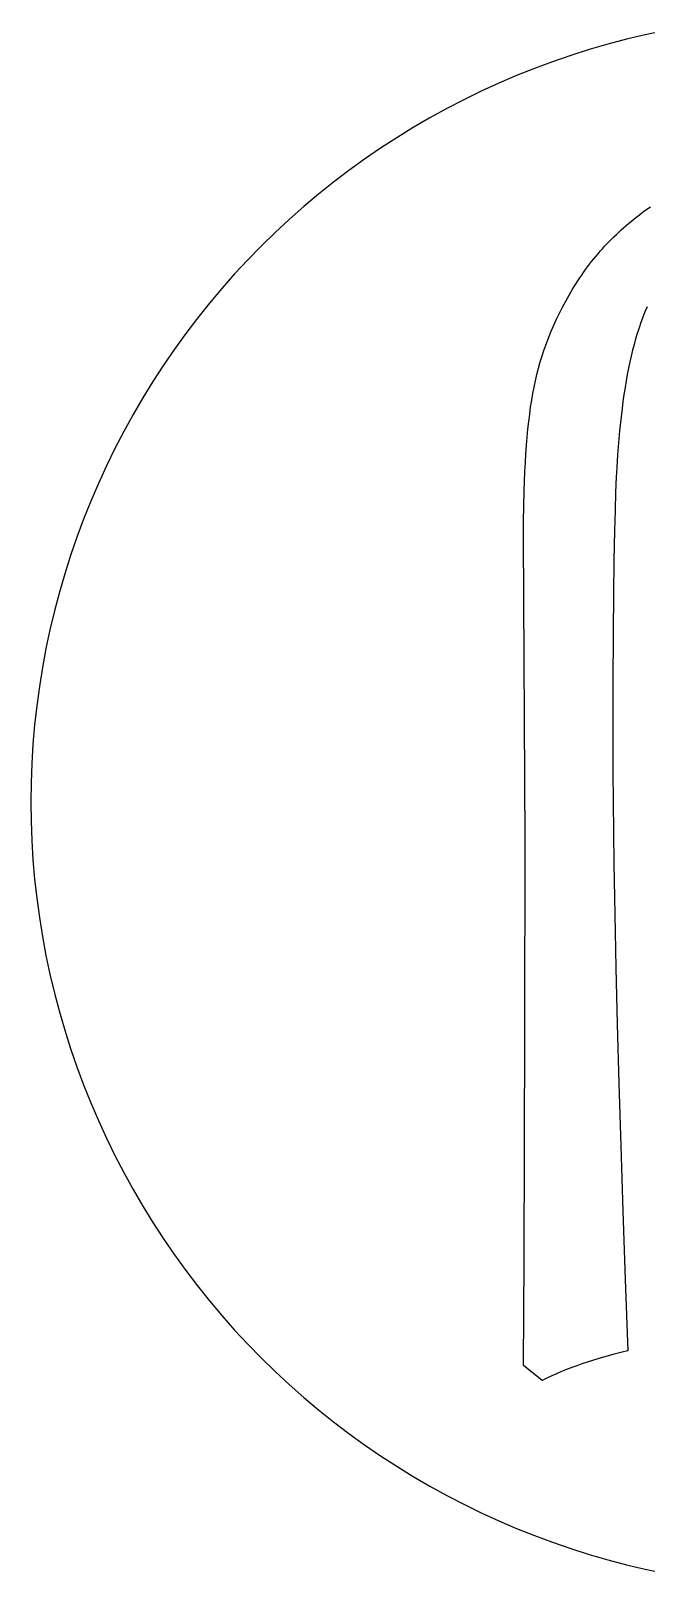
# Model space of a CAD drawing. Header units: metres. Extents: x -40 to 40, y -130 to 40.
# Drawn here: x -40 to -8.7, y -129.2 to -50.8 of the extents above; entities that cross this region are included whole.
import ezdxf

# ---------------------------------------------------------------- set-up
doc = ezdxf.new("R2010")
doc.units = ezdxf.units.M

msp = doc.modelspace()

# ---------------------------------------------------------------- linework, layer by layer
for p, q in [((-8.76404, -50.9719), (-9.71919, -51.1988)), ((-7.8036, -50.7686), (-8.76404, -50.9719)), ((-11.6114, -51.7224), (-12.5473, -52.0189)), ((-10.6685, -51.449), (-11.6114, -51.7224)), ((-9.71919, -51.1988), (-10.6685, -51.449)), ((-13.4756, -52.3382), (-14.3958, -52.6803)), ((-12.5473, -52.0189), (-13.4756, -52.3382)), ((-15.3073, -53.0448), (-16.2096, -53.4316)), ((-14.3958, -52.6803), (-15.3073, -53.0448)), ((-17.1022, -53.8404), (-17.9845, -54.271)), ((-16.2096, -53.4316), (-17.1022, -53.8404)), ((-18.8559, -54.7232), (-19.7159, -55.1965)), ((-17.9845, -54.271), (-18.8559, -54.7232)), ((-20.5641, -55.6909), (-21.3999, -56.2059)), ((-19.7159, -55.1965), (-20.5641, -55.6909)), ((-21.3999, -56.2059), (-22.2228, -56.7412)), ((-22.2228, -56.7412), (-23.0323, -57.2966)), ((-23.828, -57.8717), (-24.6093, -58.4662)), ((-23.0323, -57.2966), (-23.828, -57.8717)), ((-24.6093, -58.4662), (-25.3757, -59.0796)), ((-25.3757, -59.0796), (-26.1269, -59.7117)), ((-26.8624, -60.362), (-27.5816, -61.0301)), ((-26.1269, -59.7117), (-26.8624, -60.362)), ((-9.46469, -60.4428), (-9.33153, -60.3343)), ((-9.33153, -60.3343), (-9.19678, -60.2273)), ((-9.19678, -60.2273), (-9.06044, -60.1218)), ((-9.06044, -60.1218), (-8.92252, -60.0177)), ((-8.92252, -60.0177), (-8.783, -59.915)), ((-8.783, -59.915), (-8.50122, -59.715)), ((-27.5816, -61.0301), (-28.2843, -61.7157)), ((-10.3524, -61.2423), (-10.2303, -61.1238)), ((-10.2303, -61.1238), (-10.1067, -61.0067)), ((-10.1067, -61.0067), (-9.98148, -60.891)), ((-9.98148, -60.891), (-9.85466, -60.7768)), ((-9.85466, -60.7768), (-9.72626, -60.664)), ((-9.72626, -60.664), (-9.59627, -60.5527)), ((-9.59627, -60.5527), (-9.46469, -60.4428)), ((-28.2843, -61.7157), (-28.9699, -62.4184)), ((-11.1624, -62.1127), (-11.0514, -61.9841)), ((-11.0514, -61.9841), (-10.9389, -61.8568)), ((-10.9389, -61.8568), (-10.8248, -61.731)), ((-10.8248, -61.731), (-10.709, -61.6067)), ((-10.709, -61.6067), (-10.5918, -61.4838)), ((-10.5918, -61.4838), (-10.4729, -61.3624)), ((-10.4729, -61.3624), (-10.3524, -61.2423)), ((-28.9699, -62.4184), (-29.638, -63.1376)), ((-11.6933, -62.7778), (-11.5903, -62.6419)), ((-11.5903, -62.6419), (-11.4857, -62.5074)), ((-11.4857, -62.5074), (-11.3795, -62.3744)), ((-11.3795, -62.3744), (-11.2717, -62.2429)), ((-11.2717, -62.2429), (-11.1624, -62.1127)), ((-29.638, -63.1376), (-30.2883, -63.8731)), ((-12.278, -63.6236), (-12.1846, -63.479)), ((-12.1846, -63.479), (-12.0895, -63.3359)), ((-12.0895, -63.3359), (-11.9928, -63.1942)), ((-11.9928, -63.1942), (-11.8946, -63.054)), ((-11.8946, -63.054), (-11.7947, -62.9152)), ((-11.7947, -62.9152), (-11.6933, -62.7778)), ((-30.2883, -63.8731), (-30.9204, -64.6243)), ((-12.8046, -64.5167), (-12.636, -64.2158)), ((-12.636, -64.2158), (-12.4603, -63.9171)), ((-12.4603, -63.9171), (-12.3699, -63.7696)), ((-12.3699, -63.7696), (-12.278, -63.6236)), ((-30.9204, -64.6243), (-31.5338, -65.3907)), ((-13.2677, -65.4288), (-13.1205, -65.1232)), ((-13.1205, -65.1232), (-12.9661, -64.8192)), ((-12.9661, -64.8192), (-12.8046, -64.5167)), ((-8.77507, -65.0706), (-8.88011, -65.3376)), ((-8.66495, -64.8071), (-8.77507, -65.0706)), ((-31.5338, -65.3907), (-32.1283, -66.172)), ((-13.5407, -66.0448), (-13.4078, -65.736)), ((-13.4078, -65.736), (-13.2677, -65.4288)), ((-9.07497, -65.8821), (-9.16476, -66.1597)), ((-8.98009, -65.6081), (-9.07497, -65.8821)), ((-8.88011, -65.3376), (-8.98009, -65.6081)), ((-32.1283, -66.172), (-32.7034, -66.9677)), ((-13.8968, -66.9807), (-13.7853, -66.6671)), ((-13.7853, -66.6671), (-13.6666, -66.3552)), ((-13.6666, -66.3552), (-13.5407, -66.0448)), ((-9.24947, -66.4408), (-9.3291, -66.7254)), ((-9.16476, -66.1597), (-9.24947, -66.4408)), ((-32.7034, -66.9677), (-33.2588, -67.7772)), ((-14.0985, -67.6126), (-14.0013, -67.2958)), ((-14.0013, -67.2958), (-13.8968, -66.9807)), ((-9.47552, -67.3105), (-9.54419, -67.6152)), ((-9.40392, -67.0141), (-9.47552, -67.3105)), ((-9.3291, -66.7254), (-9.40392, -67.0141)), ((-33.2588, -67.7772), (-33.7941, -68.6001)), ((-14.3476, -68.5723), (-14.2717, -68.2508)), ((-14.2717, -68.2508), (-14.1887, -67.9309)), ((-14.1887, -67.9309), (-14.0985, -67.6126)), ((-9.67271, -68.25), (-9.73256, -68.58)), ((-9.60992, -67.9284), (-9.67271, -68.25)), ((-9.54419, -67.6152), (-9.60992, -67.9284)), ((-33.7941, -68.6001), (-34.3091, -69.4359)), ((-14.478, -69.22), (-14.4164, -68.8953)), ((-14.4164, -68.8953), (-14.3476, -68.5723)), ((-9.78947, -68.9184), (-9.84346, -69.2652)), ((-9.73256, -68.58), (-9.78947, -68.9184)), ((-34.3091, -69.4359), (-34.8035, -70.2841)), ((-14.5869, -69.8999), (-14.5342, -69.5527)), ((-14.5342, -69.5527), (-14.478, -69.22)), ((-9.89449, -69.6203), (-9.9426, -69.9839)), ((-9.84346, -69.2652), (-9.89449, -69.6203)), ((-34.8035, -70.2841), (-35.2768, -71.1441)), ((-14.6817, -70.6379), (-14.636, -70.2617)), ((-14.636, -70.2617), (-14.5869, -69.8999)), ((-10.0092, -70.545), (-10.0693, -71.125)), ((-9.9426, -69.9839), (-10.0092, -70.545)), ((-35.2768, -71.1441), (-35.729, -72.0155)), ((-14.7624, -71.4339), (-14.7238, -71.0286)), ((-14.7238, -71.0286), (-14.6817, -70.6379)), ((-10.0693, -71.125), (-10.1227, -71.7239)), ((-35.729, -72.0155), (-36.1596, -72.8978)), ((-14.8292, -72.2879), (-14.7975, -71.8537)), ((-14.7975, -71.8537), (-14.7624, -71.4339)), ((-10.1227, -71.7239), (-10.1695, -72.3417)), ((-36.1596, -72.8978), (-36.5684, -73.7904)), ((-14.8818, -73.2), (-14.8573, -72.7367)), ((-14.8573, -72.7367), (-14.8292, -72.2879)), ((-10.1695, -72.3417), (-10.2098, -72.9833)), ((-14.9205, -74.1701), (-14.9029, -73.6778)), ((-14.9029, -73.6778), (-14.8818, -73.2)), ((-10.2343, -73.458), (-10.2681, -74.2606)), ((-10.2098, -72.9833), (-10.2343, -73.458)), ((-36.5684, -73.7904), (-36.9552, -74.6927)), ((-14.9402, -74.9357), (-14.9205, -74.1701)), ((-10.2681, -74.2606), (-10.2983, -75.172)), ((-36.9552, -74.6927), (-37.3197, -75.6042)), ((-14.9521, -75.7341), (-14.9402, -74.9357)), ((-10.2983, -75.172), (-10.3249, -76.192)), ((-37.3197, -75.6042), (-37.6618, -76.5244)), ((-14.956, -76.565), (-14.9521, -75.7341)), ((-37.6618, -76.5244), (-37.9811, -77.4527)), ((-14.863, -91.965), (-14.956, -76.565)), ((-10.3249, -76.192), (-10.3549, -77.721)), ((-37.9811, -77.4527), (-38.2776, -78.3886)), ((-38.2776, -78.3886), (-38.551, -79.3315)), ((-10.3549, -77.721), (-10.3786, -79.4433)), ((-38.551, -79.3315), (-38.8012, -80.2808)), ((-10.3786, -79.4433), (-10.396, -81.3588)), ((-38.8012, -80.2808), (-39.0281, -81.236)), ((-39.0281, -81.236), (-39.2314, -82.1964)), ((-10.396, -81.3588), (-10.4088, -84.0248)), ((-39.2314, -82.1964), (-39.4111, -83.1615)), ((-39.4111, -83.1615), (-39.567, -84.1308)), ((-39.567, -84.1308), (-39.6992, -85.1036)), ((-10.4088, -84.0248), (-10.4113, -87.0607)), ((-39.6992, -85.1036), (-39.8074, -86.0793)), ((-39.8074, -86.0793), (-39.8916, -87.0574)), ((-39.8916, -87.0574), (-39.9518, -88.0373)), ((-10.4113, -87.0607), (-10.4057, -88.4827)), ((-39.9518, -88.0373), (-39.9879, -89.0184)), ((-10.4057, -88.4827), (-10.3944, -89.9722)), ((-39.9879, -89.0184), (-40, -90)), ((-40, -90), (-39.9879, -90.9816)), ((-10.3944, -89.9722), (-10.3775, -91.5293)), ((-39.9879, -90.9816), (-39.9518, -91.9627)), ((-10.3775, -91.5293), (-10.3549, -93.154)), ((-39.9518, -91.9627), (-39.8916, -92.9426)), ((-14.8774, -101.663), (-14.863, -91.965)), ((-39.8916, -92.9426), (-39.8074, -93.9207)), ((-10.3549, -93.154), (-10.3267, -94.8462)), ((-39.8074, -93.9207), (-39.6992, -94.8964)), ((-39.6992, -94.8964), (-39.567, -95.8692)), ((-10.3267, -94.8462), (-10.2928, -96.606)), ((-39.567, -95.8692), (-39.4111, -96.8385)), ((-39.4111, -96.8385), (-39.2314, -97.8036)), ((-10.2928, -96.606), (-10.2533, -98.4334)), ((-39.2314, -97.8036), (-39.0281, -98.764)), ((-39.0281, -98.764), (-38.8012, -99.7192)), ((-10.2533, -98.4334), (-10.1835, -101.301)), ((-38.8012, -99.7192), (-38.551, -100.669)), ((-38.551, -100.669), (-38.2776, -101.611)), ((-38.2776, -101.611), (-37.9811, -102.547)), ((-14.9253, -113.297), (-14.8774, -101.663)), ((-10.1835, -101.301), (-10.101, -104.321)), ((-37.9811, -102.547), (-37.6618, -103.476)), ((-37.6618, -103.476), (-37.3197, -104.396)), ((-10.101, -104.321), (-10.0058, -107.493)), ((-37.3197, -104.396), (-36.9552, -105.307)), ((-36.9552, -105.307), (-36.5684, -106.21)), ((-36.5684, -106.21), (-36.1596, -107.102)), ((-36.1596, -107.102), (-35.729, -107.984)), ((-10.0058, -107.493), (-9.89789, -110.816)), ((-35.729, -107.984), (-35.2768, -108.856)), ((-35.2768, -108.856), (-34.8035, -109.716)), ((-34.8035, -109.716), (-34.3091, -110.564)), ((-34.3091, -110.564), (-33.7941, -111.4)), ((-33.7941, -111.4), (-33.2588, -112.223)), ((-9.89789, -110.816), (-9.7773, -114.292)), ((-33.2588, -112.223), (-32.7034, -113.032)), ((-32.7034, -113.032), (-32.1283, -113.828)), ((-14.956, -118.66), (-14.9253, -113.297)), ((-32.1283, -113.828), (-31.5338, -114.609)), ((-9.7773, -114.292), (-9.64401, -117.92)), ((-31.5338, -114.609), (-30.9204, -115.376)), ((-30.9204, -115.376), (-30.2883, -116.127)), ((-30.2883, -116.127), (-29.638, -116.862)), ((-29.638, -116.862), (-28.9699, -117.582)), ((-28.9699, -117.582), (-28.2843, -118.284)), ((-28.2843, -118.284), (-27.5816, -118.97)), ((-11.4442, -118.405), (-11.7119, -118.492)), ((-11.174, -118.321), (-11.4442, -118.405)), ((-10.7641, -118.201), (-11.174, -118.321)), ((-10.3487, -118.089), (-10.7641, -118.201)), ((-9.92775, -117.985), (-10.3487, -118.089)), ((-9.64401, -117.92), (-9.92775, -117.985)), ((-27.5816, -118.97), (-26.8624, -119.638)), ((-14.01, -119.432), (-14.956, -118.66)), ((-13.5166, -119.199), (-13.7645, -119.314)), ((-13.2662, -119.088), (-13.5166, -119.199)), ((-13.0133, -118.98), (-13.2662, -119.088)), ((-12.7579, -118.876), (-13.0133, -118.98)), ((-12.5001, -118.775), (-12.7579, -118.876)), ((-12.2398, -118.677), (-12.5001, -118.775)), ((-11.9771, -118.583), (-12.2398, -118.677)), ((-11.7119, -118.492), (-11.9771, -118.583)), ((-26.8624, -119.638), (-26.1269, -120.288)), ((-13.7645, -119.314), (-14.01, -119.432)), ((-26.1269, -120.288), (-25.3757, -120.92)), ((-25.3757, -120.92), (-24.6093, -121.534)), ((-24.6093, -121.534), (-23.828, -122.128)), ((-23.828, -122.128), (-23.0323, -122.703)), ((-23.0323, -122.703), (-22.2228, -123.259)), ((-22.2228, -123.259), (-21.3999, -123.794)), ((-21.3999, -123.794), (-20.5641, -124.309)), ((-20.5641, -124.309), (-19.7159, -124.803)), ((-19.7159, -124.803), (-18.8559, -125.277)), ((-18.8559, -125.277), (-17.9845, -125.729)), ((-17.9845, -125.729), (-17.1022, -126.16)), ((-17.1022, -126.16), (-16.2096, -126.568)), ((-16.2096, -126.568), (-15.3073, -126.955)), ((-15.3073, -126.955), (-14.3958, -127.32)), ((-14.3958, -127.32), (-13.4756, -127.662)), ((-13.4756, -127.662), (-12.5473, -127.981)), ((-12.5473, -127.981), (-11.6114, -128.278)), ((-11.6114, -128.278), (-10.6685, -128.551)), ((-10.6685, -128.551), (-9.71919, -128.801)), ((-9.71919, -128.801), (-8.76404, -129.028)), ((-8.76404, -129.028), (-7.8036, -129.231))]:
    msp.add_line(p, q)

doc.saveas('drawing.dxf')
